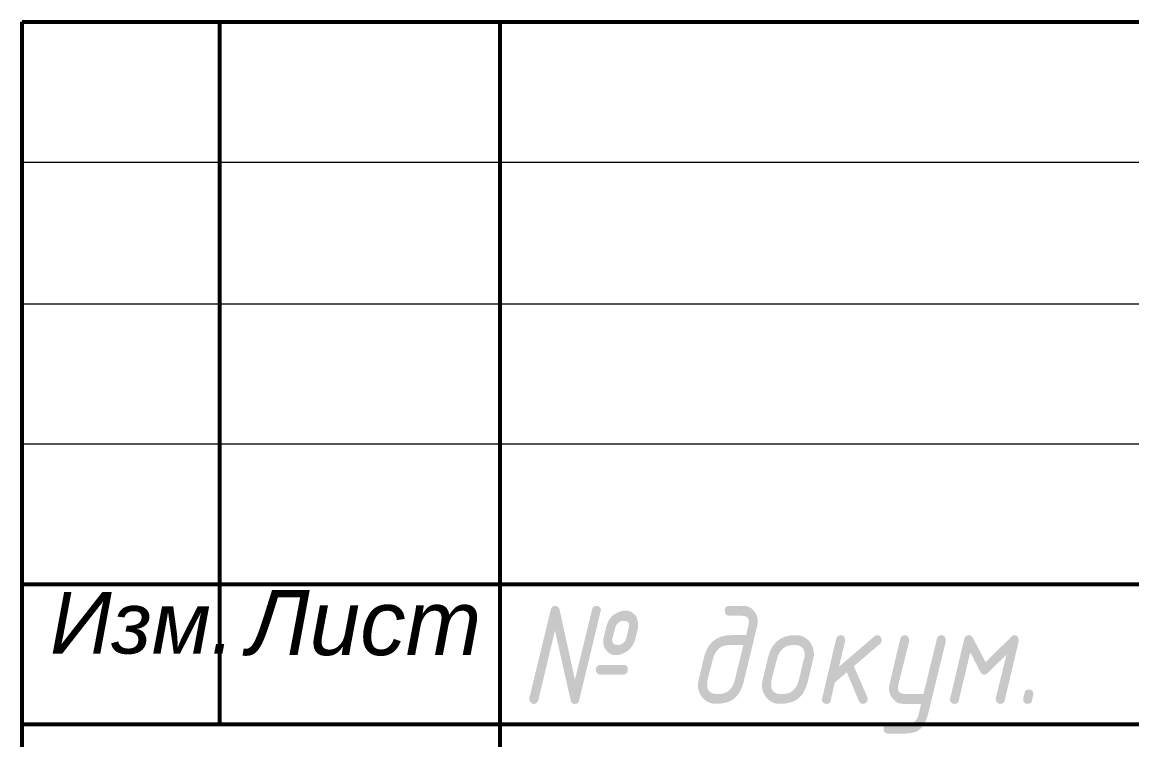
# Model space of a CAD drawing. Header units: millimetres. Extents: x 20 to 415, y 1 to 292.
# Drawn here: x 229.96 to 269.52, y 34.29 to 59.88 of the extents above; entities that cross this region are included whole.
import ezdxf

# ---------------------------------------------------------------- set-up
doc = ezdxf.new("R2010")
doc.units = ezdxf.units.MM
doc.header["$MEASUREMENT"] = 0
doc.layers.get('0').update_dxf_attribs({"linetype": 'CONTINUOUS'})
doc.styles.add('Arial$201', font='ariali.ttf', dxfattribs={"oblique": 15, "height": 4.617384})

msp = doc.modelspace()

# ---------------------------------------------------------------- hatches: boundary and pattern name
at = {"true_color": 0x000007}
h = msp.add_hatch(color=0, dxfattribs=at)
h.paths.add_polyline_path([(251.389, 36.965), (251.389, 36.965), (251.403, 36.964), (251.416, 36.963), (251.429, 36.962), (251.441, 36.96), (251.453, 36.958), (251.463, 36.955), (251.473, 36.951), (251.483, 36.947), (251.492, 36.943), (251.5, 36.937), (251.508, 36.932), (251.515, 36.925), (251.521, 36.918), (251.527, 36.911), (251.532, 36.902), (251.537, 36.893), (251.541, 36.884), (251.545, 36.874), (251.547, 36.863), (251.55, 36.852), (251.552, 36.839), (251.553, 36.827), (251.554, 36.813), (251.554, 36.799), (251.554, 36.799), (251.554, 36.793), (251.554, 36.787), (251.553, 36.78), (251.553, 36.774), (251.552, 36.768), (251.551, 36.762), (251.55, 36.756), (251.549, 36.75), (251.547, 36.744), (251.545, 36.738), (251.544, 36.732), (251.542, 36.727), (251.54, 36.721), (251.537, 36.715), (251.535, 36.71), (251.532, 36.705), (251.529, 36.699), (251.526, 36.694), (251.523, 36.689), (251.52, 36.685), (251.516, 36.68), (251.512, 36.675), (251.509, 36.671), (251.504, 36.667), (251.5, 36.663), (251.496, 36.659), (251.492, 36.655), (251.488, 36.652), (251.484, 36.648), (251.479, 36.645), (251.475, 36.642), (251.471, 36.639), (251.466, 36.636), (251.462, 36.634), (251.457, 36.632), (251.453, 36.629), (251.448, 36.627), (251.443, 36.626), (251.438, 36.624), (251.433, 36.623), (251.428, 36.621), (251.423, 36.62), (251.418, 36.619), (251.412, 36.618), (251.407, 36.618), (251.401, 36.617), (251.395, 36.617), (251.389, 36.617), (250.578, 36.617), (250.578, 36.617), (250.572, 36.617), (250.566, 36.617), (250.56, 36.618), (250.554, 36.618), (250.549, 36.619), (250.543, 36.62), (250.538, 36.621), (250.533, 36.623), (250.528, 36.624), (250.523, 36.626), (250.518, 36.627), (250.514, 36.629), (250.509, 36.632), (250.505, 36.634), (250.5, 36.636), (250.496, 36.639), (250.491, 36.642), (250.487, 36.645), (250.483, 36.648), (250.479, 36.652), (250.474, 36.655), (250.47, 36.659), (250.466, 36.663), (250.462, 36.667), (250.462, 36.667), (250.458, 36.671), (250.454, 36.675), (250.45, 36.68), (250.447, 36.685), (250.444, 36.689), (250.44, 36.694), (250.437, 36.699), (250.434, 36.705), (250.432, 36.71), (250.429, 36.715), (250.427, 36.721), (250.425, 36.727), (250.423, 36.732), (250.421, 36.738), (250.419, 36.744), (250.418, 36.75), (250.417, 36.756), (250.415, 36.762), (250.415, 36.768), (250.414, 36.774), (250.413, 36.78), (250.413, 36.787), (250.412, 36.793), (250.412, 36.799), (250.412, 36.805), (250.413, 36.811), (250.413, 36.817), (250.414, 36.823), (250.415, 36.828), (250.415, 36.833), (250.417, 36.839), (250.418, 36.844), (250.419, 36.849), (250.421, 36.854), (250.423, 36.858), (250.425, 36.863), (250.427, 36.868), (250.429, 36.872), (250.432, 36.877), (250.434, 36.881), (250.437, 36.886), (250.44, 36.89), (250.444, 36.894), (250.447, 36.898), (250.45, 36.902), (250.454, 36.907), (250.458, 36.911), (250.462, 36.915), (250.462, 36.915), (250.466, 36.919), (250.47, 36.923), (250.474, 36.927), (250.479, 36.93), (250.483, 36.933), (250.487, 36.937), (250.491, 36.94), (250.496, 36.942), (250.5, 36.945), (250.505, 36.948), (250.509, 36.95), (250.514, 36.952), (250.518, 36.954), (250.523, 36.956), (250.528, 36.958), (250.533, 36.959), (250.538, 36.96), (250.543, 36.961), (250.549, 36.962), (250.554, 36.963), (250.56, 36.964), (250.566, 36.964), (250.572, 36.964), (250.578, 36.965), (250.578, 36.965)])
h.paths.add_polyline_path([(251.389, 36.965), (250.578, 36.965)])
edge = h.paths.add_edge_path()
edge.add_line((251.504, 37.924), (251.587, 38.288))
edge.add_spline(control_points=[(251.587, 38.288), (251.587, 38.305), (251.604, 38.338), (251.604, 38.354), (251.604, 38.354), (251.604, 38.487), (251.538, 38.536), (251.405, 38.536), (251.405, 38.536), (251.339, 38.536), (251.273, 38.52), (251.223, 38.47), (251.223, 38.47), (251.157, 38.421), (251.124, 38.354), (251.107, 38.288)], knot_values=[0, 0, 0, 0, 0.0625, 0.0625, 0.0625, 0.0625, 0.125, 0.125, 0.125, 0.125, 0.1875, 0.1875, 0.1875, 0.1875, 1, 1, 1, 1], degree=3, periodic=0)
edge.add_line((251.107, 38.288), (251.008, 37.924))
edge.add_spline(control_points=[(251.008, 37.924), (251.008, 37.908), (250.992, 37.875), (250.992, 37.858), (250.992, 37.858), (250.992, 37.726), (251.058, 37.676), (251.19, 37.676), (251.19, 37.676), (251.289, 37.676), (251.372, 37.709), (251.438, 37.792), (251.438, 37.792), (251.471, 37.841), (251.488, 37.875), (251.504, 37.924)], knot_values=[0, 0, 0, 0, 0.0625, 0.0625, 0.0625, 0.0625, 0.125, 0.125, 0.125, 0.125, 0.1875, 0.1875, 0.1875, 0.1875, 1, 1, 1, 1], degree=3, periodic=0)
h.paths.add_polyline_path([(251.835, 37.924), (251.835, 37.924), (251.827, 37.894), (251.817, 37.864), (251.807, 37.834), (251.797, 37.806), (251.785, 37.778), (251.773, 37.751), (251.761, 37.724), (251.747, 37.699), (251.733, 37.674), (251.718, 37.65), (251.703, 37.626), (251.686, 37.604), (251.67, 37.582), (251.652, 37.561), (251.634, 37.54), (251.615, 37.521), (251.595, 37.502), (251.575, 37.484), (251.554, 37.467), (251.532, 37.451), (251.51, 37.436), (251.487, 37.421), (251.463, 37.408), (251.438, 37.395), (251.438, 37.395), (251.426, 37.389), (251.413, 37.383), (251.401, 37.377), (251.388, 37.371), (251.376, 37.366), (251.363, 37.361), (251.351, 37.356), (251.338, 37.351), (251.325, 37.347), (251.312, 37.343), (251.299, 37.339), (251.285, 37.335), (251.272, 37.331), (251.258, 37.328), (251.244, 37.325), (251.23, 37.322), (251.216, 37.32), (251.201, 37.318), (251.186, 37.316), (251.171, 37.315), (251.155, 37.314), (251.14, 37.313), (251.124, 37.312), (251.107, 37.312), (251.093, 37.312), (251.079, 37.313), (251.065, 37.314), (251.051, 37.316), (251.037, 37.318), (251.024, 37.321), (251.01, 37.325), (250.997, 37.329), (250.984, 37.333), (250.971, 37.338), (250.959, 37.343), (250.946, 37.349), (250.934, 37.356), (250.922, 37.363), (250.91, 37.37), (250.898, 37.378), (250.886, 37.387), (250.875, 37.396), (250.863, 37.405), (250.852, 37.415), (250.841, 37.426), (250.831, 37.437), (250.82, 37.449), (250.81, 37.461), (250.797, 37.473), (250.786, 37.486), (250.775, 37.499), (250.765, 37.512), (250.756, 37.525), (250.747, 37.538), (250.739, 37.552), (250.731, 37.565), (250.724, 37.579), (250.717, 37.592), (250.712, 37.606), (250.706, 37.62), (250.701, 37.634), (250.697, 37.648), (250.693, 37.662), (250.689, 37.677), (250.686, 37.691), (250.684, 37.705), (250.682, 37.72), (250.68, 37.734), (250.679, 37.748), (250.678, 37.763), (250.677, 37.777), (250.677, 37.792), (250.677, 37.798), (250.677, 37.804), (250.677, 37.81), (250.677, 37.817), (250.677, 37.823), (250.677, 37.829), (250.678, 37.835), (250.678, 37.841), (250.678, 37.847), (250.678, 37.853), (250.679, 37.859), (250.679, 37.864), (250.68, 37.87), (250.68, 37.875), (250.681, 37.881), (250.682, 37.886), (250.683, 37.891), (250.684, 37.897), (250.685, 37.902), (250.687, 37.906), (250.688, 37.911), (250.69, 37.916), (250.692, 37.92), (250.694, 37.924), (250.776, 38.288), (250.776, 38.288), (250.785, 38.321), (250.794, 38.353), (250.804, 38.384), (250.815, 38.414), (250.826, 38.443), (250.838, 38.471), (250.851, 38.498), (250.865, 38.525), (250.879, 38.55), (250.894, 38.575), (250.909, 38.599), (250.925, 38.621), (250.942, 38.643), (250.96, 38.664), (250.978, 38.684), (250.997, 38.703), (251.017, 38.72), (251.037, 38.737), (251.058, 38.753), (251.08, 38.768), (251.102, 38.782), (251.125, 38.795), (251.149, 38.807), (251.174, 38.818), (251.174, 38.818), (251.186, 38.824), (251.198, 38.83), (251.211, 38.836), (251.223, 38.841), (251.236, 38.846), (251.248, 38.852), (251.261, 38.857), (251.273, 38.861), (251.286, 38.866), (251.299, 38.87), (251.312, 38.874), (251.325, 38.878), (251.337, 38.881), (251.351, 38.884), (251.364, 38.887), (251.377, 38.89), (251.39, 38.892), (251.404, 38.895), (251.418, 38.896), (251.431, 38.898), (251.445, 38.899), (251.459, 38.9), (251.474, 38.9), (251.488, 38.9), (251.502, 38.9), (251.517, 38.899), (251.531, 38.898), (251.545, 38.896), (251.558, 38.894), (251.572, 38.891), (251.585, 38.888), (251.599, 38.884), (251.612, 38.88), (251.625, 38.875), (251.638, 38.869), (251.651, 38.863), (251.664, 38.857), (251.677, 38.85), (251.69, 38.842), (251.702, 38.834), (251.715, 38.826), (251.728, 38.817), (251.74, 38.807), (251.753, 38.797), (251.765, 38.786), (251.777, 38.775), (251.79, 38.764), (251.802, 38.752), (251.812, 38.739), (251.822, 38.726), (251.831, 38.714), (251.84, 38.701), (251.848, 38.687), (251.855, 38.674), (251.862, 38.66), (251.869, 38.647), (251.875, 38.633), (251.881, 38.619), (251.886, 38.605), (251.891, 38.59), (251.896, 38.576), (251.9, 38.561), (251.903, 38.546), (251.906, 38.531), (251.909, 38.516), (251.912, 38.5), (251.914, 38.485), (251.915, 38.469), (251.917, 38.453), (251.917, 38.437), (251.918, 38.421), (251.918, 38.404), (251.918, 38.398), (251.918, 38.392), (251.918, 38.386), (251.918, 38.381), (251.918, 38.375), (251.918, 38.37), (251.918, 38.364), (251.918, 38.359), (251.918, 38.354), (251.918, 38.349), (251.918, 38.345), (251.918, 38.34), (251.918, 38.335), (251.918, 38.331), (251.918, 38.326), (251.918, 38.322), (251.918, 38.318), (251.918, 38.313), (251.918, 38.309), (251.918, 38.305), (251.918, 38.301), (251.918, 38.297), (251.918, 38.292), (251.918, 38.288)])
h.paths.add_polyline_path([(251.835, 37.924), (251.918, 38.288)])
h.paths.add_polyline_path([(248.956, 38.189), (248.361, 35.69), (248.361, 35.69), (248.356, 35.68), (248.352, 35.671), (248.347, 35.662), (248.343, 35.653), (248.338, 35.645), (248.332, 35.637), (248.327, 35.63), (248.321, 35.624), (248.316, 35.617), (248.309, 35.612), (248.303, 35.606), (248.297, 35.602), (248.29, 35.597), (248.283, 35.593), (248.275, 35.589), (248.268, 35.586), (248.26, 35.583), (248.251, 35.581), (248.243, 35.579), (248.234, 35.577), (248.225, 35.576), (248.215, 35.575), (248.205, 35.575), (248.195, 35.575), (248.195, 35.575), (248.191, 35.575), (248.187, 35.575), (248.183, 35.575), (248.179, 35.576), (248.175, 35.577), (248.17, 35.578), (248.166, 35.579), (248.162, 35.58), (248.158, 35.582), (248.154, 35.583), (248.15, 35.585), (248.146, 35.587), (248.141, 35.589), (248.137, 35.592), (248.133, 35.594), (248.129, 35.597), (248.125, 35.6), (248.121, 35.603), (248.117, 35.606), (248.112, 35.609), (248.108, 35.613), (248.104, 35.616), (248.1, 35.62), (248.096, 35.624), (248.092, 35.628), (248.088, 35.633), (248.084, 35.637), (248.081, 35.641), (248.077, 35.645), (248.074, 35.649), (248.071, 35.654), (248.068, 35.658), (248.066, 35.662), (248.063, 35.667), (248.061, 35.671), (248.059, 35.676), (248.057, 35.681), (248.055, 35.685), (248.053, 35.69), (248.052, 35.695), (248.05, 35.7), (248.049, 35.706), (248.048, 35.711), (248.048, 35.717), (248.047, 35.722), (248.047, 35.728), (248.046, 35.734), (248.046, 35.74), (248.046, 35.74), (248.046, 35.742), (248.046, 35.744), (248.046, 35.746), (248.046, 35.748), (248.046, 35.75), (248.046, 35.753), (248.046, 35.755), (248.046, 35.757), (248.046, 35.759), (248.046, 35.761), (248.046, 35.763), (248.046, 35.765), (248.046, 35.767), (248.046, 35.769), (248.046, 35.771), (248.046, 35.773), (248.046, 35.775), (248.046, 35.777), (248.046, 35.779), (248.046, 35.781), (248.046, 35.784), (248.046, 35.786), (248.046, 35.788), (248.046, 35.79), (248.046, 35.79), (248.807, 38.934), (248.807, 38.934), (248.812, 38.946), (248.816, 38.957), (248.821, 38.968), (248.825, 38.978), (248.83, 38.987), (248.835, 38.996), (248.841, 39.004), (248.846, 39.012), (248.852, 39.019), (248.857, 39.026), (248.863, 39.032), (248.869, 39.037), (248.876, 39.042), (248.882, 39.046), (248.889, 39.05), (248.896, 39.054), (248.903, 39.057), (248.91, 39.059), (248.917, 39.061), (248.925, 39.063), (248.932, 39.064), (248.94, 39.065), (248.948, 39.066), (248.956, 39.066), (248.956, 39.066), (248.966, 39.066), (248.976, 39.065), (248.986, 39.064), (248.995, 39.063), (249.004, 39.061), (249.012, 39.059), (249.021, 39.057), (249.029, 39.054), (249.036, 39.05), (249.044, 39.046), (249.051, 39.042), (249.058, 39.037), (249.064, 39.032), (249.071, 39.026), (249.077, 39.019), (249.083, 39.012), (249.088, 39.004), (249.094, 38.996), (249.099, 38.987), (249.104, 38.978), (249.109, 38.968), (249.113, 38.957), (249.118, 38.946), (249.122, 38.934), (249.668, 36.435), (250.28, 38.934), (250.28, 38.934), (250.282, 38.946), (250.285, 38.957), (250.288, 38.968), (250.291, 38.978), (250.295, 38.987), (250.299, 38.996), (250.303, 39.004), (250.308, 39.012), (250.313, 39.019), (250.318, 39.026), (250.324, 39.032), (250.33, 39.037), (250.336, 39.042), (250.343, 39.046), (250.35, 39.05), (250.357, 39.054), (250.365, 39.057), (250.373, 39.059), (250.382, 39.061), (250.39, 39.063), (250.399, 39.064), (250.409, 39.065), (250.419, 39.066), (250.429, 39.066), (250.429, 39.066), (250.441, 39.066), (250.453, 39.065), (250.465, 39.064), (250.476, 39.062), (250.486, 39.059), (250.497, 39.056), (250.507, 39.053), (250.516, 39.049), (250.525, 39.044), (250.533, 39.039), (250.541, 39.033), (250.549, 39.027), (250.556, 39.02), (250.562, 39.012), (250.568, 39.004), (250.574, 38.995), (250.578, 38.985), (250.583, 38.975), (250.586, 38.964), (250.589, 38.953), (250.591, 38.941), (250.593, 38.928), (250.594, 38.915), (250.594, 38.9), (250.594, 38.898), (250.594, 38.896), (250.594, 38.894), (250.593, 38.892), (250.593, 38.89), (250.592, 38.888), (250.591, 38.886), (250.59, 38.884), (250.589, 38.882), (250.588, 38.88), (250.587, 38.878), (250.586, 38.876), (250.585, 38.874), (250.584, 38.872), (250.583, 38.869), (250.582, 38.867), (250.581, 38.865), (250.58, 38.863), (250.58, 38.861), (250.579, 38.859), (250.579, 38.857), (250.578, 38.855), (250.578, 38.853), (250.578, 38.851), (249.817, 35.69), (249.817, 35.69), (249.814, 35.68), (249.812, 35.671), (249.809, 35.662), (249.806, 35.653), (249.802, 35.645), (249.798, 35.637), (249.794, 35.63), (249.789, 35.624), (249.784, 35.617), (249.779, 35.612), (249.773, 35.606), (249.767, 35.602), (249.761, 35.597), (249.754, 35.593), (249.747, 35.589), (249.74, 35.586), (249.732, 35.583), (249.724, 35.581), (249.715, 35.579), (249.706, 35.577), (249.697, 35.576), (249.688, 35.575), (249.678, 35.575), (249.668, 35.575), (249.668, 35.575), (249.658, 35.575), (249.648, 35.575), (249.638, 35.576), (249.629, 35.577), (249.62, 35.579), (249.612, 35.581), (249.604, 35.583), (249.596, 35.586), (249.589, 35.589), (249.582, 35.593), (249.575, 35.597), (249.569, 35.602), (249.563, 35.606), (249.557, 35.612), (249.551, 35.617), (249.546, 35.624), (249.542, 35.63), (249.538, 35.637), (249.534, 35.645), (249.53, 35.653), (249.527, 35.662), (249.524, 35.671), (249.521, 35.68), (249.519, 35.69), (248.956, 38.189), (249.519, 35.69)])
edge = h.paths.add_edge_path()
edge.add_line((256.171, 38.371), (255.707, 36.452))
edge.add_spline(control_points=[(255.707, 36.452), (255.641, 36.121), (255.509, 35.906), (255.36, 35.773), (255.36, 35.773), (255.194, 35.641), (254.963, 35.575), (254.681, 35.575), (254.681, 35.575), (254.516, 35.575), (254.367, 35.641), (254.235, 35.773), (254.235, 35.773), (254.119, 35.906), (254.053, 36.054), (254.053, 36.253), (254.053, 36.253), (254.053, 36.319), (254.069, 36.385), (254.086, 36.452)], knot_values=[0, 0, 0, 0, 0.05, 0.05, 0.05, 0.05, 0.1, 0.1, 0.1, 0.1, 0.15, 0.15, 0.15, 0.15, 0.2, 0.2, 0.2, 0.2, 1, 1, 1, 1], degree=3, periodic=0)
edge.add_line((254.086, 36.452), (254.251, 37.147))
edge.add_spline(control_points=[(254.251, 37.147), (254.317, 37.461), (254.433, 37.676), (254.599, 37.808), (254.599, 37.808), (254.764, 37.957), (254.979, 38.024), (255.277, 38.024)], knot_values=[0, 0, 0, 0, 0.125, 0.125, 0.125, 0.125, 1, 1, 1, 1], degree=3, periodic=0)
edge.add_line((255.277, 38.024), (255.773, 38.024))
edge.add_line((255.773, 38.024), (255.856, 38.371))
edge.add_spline(control_points=[(255.856, 38.371), (255.856, 38.421), (255.873, 38.454), (255.873, 38.503), (255.873, 38.503), (255.873, 38.652), (255.773, 38.718), (255.608, 38.718)], knot_values=[0, 0, 0, 0, 0.125, 0.125, 0.125, 0.125, 1, 1, 1, 1], degree=3, periodic=0)
edge.add_line((255.608, 38.718), (255.161, 38.718))
edge.add_spline(control_points=[(255.161, 38.718), (255.062, 38.718), (255.012, 38.785), (255.012, 38.9), (255.012, 38.9), (255.012, 39.016), (255.062, 39.066), (255.161, 39.066)], knot_values=[0, 0, 0, 0, 0.125, 0.125, 0.125, 0.125, 1, 1, 1, 1], degree=3, periodic=0)
edge.add_line((255.161, 39.066), (255.691, 39.066))
edge.add_spline(control_points=[(255.691, 39.066), (255.823, 39.066), (255.955, 39.016), (256.038, 38.9), (256.038, 38.9), (256.137, 38.801), (256.187, 38.669), (256.187, 38.52), (256.187, 38.52), (256.187, 38.47), (256.187, 38.421), (256.171, 38.371)], knot_values=[0, 0, 0, 0, 0.083333, 0.083333, 0.083333, 0.083333, 0.166667, 0.166667, 0.166667, 0.166667, 1, 1, 1, 1], degree=3, periodic=0)
edge = h.paths.add_edge_path()
edge.add_line((255.376, 36.452), (255.674, 37.676))
edge.add_line((255.674, 37.676), (255.194, 37.676))
edge.add_spline(control_points=[(255.194, 37.676), (254.863, 37.676), (254.665, 37.494), (254.582, 37.147)], knot_values=[0, 0, 0, 0, 1, 1, 1, 1], degree=3, periodic=0)
edge.add_line((254.582, 37.147), (254.4, 36.452))
edge.add_spline(control_points=[(254.4, 36.452), (254.384, 36.369), (254.384, 36.303), (254.384, 36.253), (254.384, 36.253), (254.384, 36.021), (254.516, 35.922), (254.764, 35.922), (254.764, 35.922), (255.095, 35.922), (255.294, 36.088), (255.376, 36.452)], knot_values=[0, 0, 0, 0, 0.083333, 0.083333, 0.083333, 0.083333, 0.166667, 0.166667, 0.166667, 0.166667, 1, 1, 1, 1], degree=3, periodic=0)
edge = h.paths.add_edge_path()
edge.add_line((256.369, 36.452), (256.535, 37.147))
edge.add_spline(control_points=[(256.535, 37.147), (256.601, 37.461), (256.717, 37.676), (256.882, 37.808), (256.882, 37.808), (257.047, 37.957), (257.263, 38.024), (257.56, 38.024), (257.56, 38.024), (257.726, 38.024), (257.875, 37.957), (258.007, 37.825), (258.007, 37.825), (258.123, 37.693), (258.189, 37.527), (258.189, 37.329), (258.189, 37.329), (258.189, 37.262), (258.173, 37.196), (258.156, 37.147)], knot_values=[0, 0, 0, 0, 0.05, 0.05, 0.05, 0.05, 0.1, 0.1, 0.1, 0.1, 0.15, 0.15, 0.15, 0.15, 0.2, 0.2, 0.2, 0.2, 1, 1, 1, 1], degree=3, periodic=0)
edge.add_line((258.156, 37.147), (257.991, 36.452))
edge.add_spline(control_points=[(257.991, 36.452), (257.941, 36.236), (257.875, 36.071), (257.792, 35.939), (257.792, 35.939), (257.627, 35.69), (257.345, 35.575), (256.965, 35.575), (256.965, 35.575), (256.783, 35.575), (256.65, 35.641), (256.518, 35.773), (256.518, 35.773), (256.402, 35.906), (256.336, 36.054), (256.336, 36.253), (256.336, 36.253), (256.336, 36.319), (256.353, 36.385), (256.369, 36.452)], knot_values=[0, 0, 0, 0, 0.05, 0.05, 0.05, 0.05, 0.1, 0.1, 0.1, 0.1, 0.15, 0.15, 0.15, 0.15, 0.2, 0.2, 0.2, 0.2, 1, 1, 1, 1], degree=3, periodic=0)
edge = h.paths.add_edge_path()
edge.add_line((257.66, 36.452), (257.825, 37.147))
edge.add_spline(control_points=[(257.825, 37.147), (257.858, 37.213), (257.858, 37.279), (257.858, 37.345), (257.858, 37.345), (257.858, 37.56), (257.726, 37.676), (257.478, 37.676), (257.478, 37.676), (257.147, 37.676), (256.948, 37.494), (256.865, 37.147)], knot_values=[0, 0, 0, 0, 0.083333, 0.083333, 0.083333, 0.083333, 0.166667, 0.166667, 0.166667, 0.166667, 1, 1, 1, 1], degree=3, periodic=0)
edge.add_line((256.865, 37.147), (256.683, 36.452))
edge.add_spline(control_points=[(256.683, 36.452), (256.667, 36.369), (256.667, 36.303), (256.667, 36.253), (256.667, 36.253), (256.667, 36.021), (256.783, 35.922), (257.047, 35.922), (257.047, 35.922), (257.378, 35.922), (257.577, 36.088), (257.66, 36.452)], knot_values=[0, 0, 0, 0, 0.083333, 0.083333, 0.083333, 0.083333, 0.166667, 0.166667, 0.166667, 0.166667, 1, 1, 1, 1], degree=3, periodic=0)
h.paths.add_polyline_path([(259.364, 36.7), (258.934, 36.336), (258.785, 35.69), (258.785, 35.69), (258.783, 35.68), (258.78, 35.671), (258.777, 35.662), (258.774, 35.653), (258.77, 35.645), (258.766, 35.637), (258.762, 35.63), (258.757, 35.624), (258.752, 35.617), (258.747, 35.612), (258.741, 35.606), (258.735, 35.602), (258.729, 35.597), (258.722, 35.593), (258.715, 35.589), (258.708, 35.586), (258.7, 35.583), (258.692, 35.581), (258.683, 35.579), (258.675, 35.577), (258.665, 35.576), (258.656, 35.575), (258.646, 35.575), (258.636, 35.575), (258.636, 35.575), (258.632, 35.575), (258.627, 35.575), (258.623, 35.575), (258.618, 35.576), (258.613, 35.577), (258.609, 35.578), (258.604, 35.579), (258.599, 35.58), (258.593, 35.582), (258.588, 35.583), (258.583, 35.585), (258.578, 35.587), (258.573, 35.589), (258.568, 35.592), (258.563, 35.594), (258.557, 35.597), (258.552, 35.6), (258.548, 35.603), (258.543, 35.606), (258.538, 35.609), (258.533, 35.613), (258.529, 35.616), (258.524, 35.62), (258.52, 35.624), (258.516, 35.628), (258.512, 35.633), (258.508, 35.637), (258.505, 35.641), (258.502, 35.645), (258.498, 35.649), (258.495, 35.654), (258.493, 35.658), (258.49, 35.662), (258.487, 35.667), (258.485, 35.671), (258.483, 35.676), (258.481, 35.681), (258.479, 35.685), (258.477, 35.69), (258.476, 35.695), (258.475, 35.7), (258.474, 35.706), (258.473, 35.711), (258.472, 35.717), (258.471, 35.722), (258.471, 35.728), (258.471, 35.734), (258.47, 35.74), (258.47, 35.74), (258.471, 35.742), (258.471, 35.744), (258.471, 35.746), (258.472, 35.748), (258.472, 35.75), (258.473, 35.753), (258.474, 35.755), (258.475, 35.757), (258.476, 35.759), (258.477, 35.761), (258.478, 35.763), (258.479, 35.765), (258.48, 35.767), (258.481, 35.769), (258.482, 35.771), (258.483, 35.773), (258.484, 35.775), (258.484, 35.777), (258.485, 35.779), (258.486, 35.781), (258.486, 35.784), (258.487, 35.786), (258.487, 35.788), (258.487, 35.79), (258.487, 35.79), (258.983, 37.891), (258.983, 37.891), (258.988, 37.901), (258.992, 37.911), (258.997, 37.921), (259.001, 37.93), (259.006, 37.938), (259.012, 37.947), (259.017, 37.955), (259.023, 37.962), (259.028, 37.969), (259.035, 37.976), (259.041, 37.982), (259.048, 37.988), (259.054, 37.994), (259.061, 37.999), (259.069, 38.003), (259.077, 38.008), (259.085, 38.011), (259.093, 38.014), (259.101, 38.017), (259.11, 38.019), (259.119, 38.021), (259.129, 38.022), (259.139, 38.023), (259.149, 38.024), (259.149, 38.024), (259.161, 38.023), (259.173, 38.022), (259.184, 38.02), (259.194, 38.018), (259.204, 38.015), (259.214, 38.011), (259.223, 38.007), (259.232, 38.002), (259.24, 37.996), (259.247, 37.99), (259.254, 37.983), (259.261, 37.976), (259.267, 37.968), (259.272, 37.959), (259.277, 37.95), (259.281, 37.94), (259.285, 37.93), (259.288, 37.919), (259.291, 37.907), (259.294, 37.895), (259.295, 37.883), (259.297, 37.869), (259.298, 37.856), (259.298, 37.841), (259.298, 37.839), (259.298, 37.837), (259.298, 37.835), (259.298, 37.833), (259.298, 37.831), (259.298, 37.829), (259.298, 37.827), (259.298, 37.825), (259.298, 37.823), (259.298, 37.821), (259.298, 37.819), (259.298, 37.817), (259.298, 37.815), (259.298, 37.813), (259.298, 37.81), (259.298, 37.808), (259.298, 37.806), (259.298, 37.804), (259.298, 37.802), (259.298, 37.8), (259.298, 37.798), (259.298, 37.796), (259.298, 37.794), (259.298, 37.792), (259.083, 36.898), (260.357, 37.99), (260.357, 37.99), (260.359, 37.992), (260.361, 37.995), (260.364, 37.997), (260.366, 37.999), (260.369, 38.001), (260.372, 38.003), (260.375, 38.004), (260.378, 38.006), (260.381, 38.008), (260.385, 38.01), (260.388, 38.012), (260.392, 38.013), (260.396, 38.015), (260.399, 38.016), (260.403, 38.017), (260.407, 38.019), (260.411, 38.02), (260.415, 38.021), (260.419, 38.021), (260.423, 38.022), (260.427, 38.023), (260.431, 38.023), (260.435, 38.023), (260.439, 38.024), (260.439, 38.024), (260.446, 38.023), (260.452, 38.023), (260.457, 38.023), (260.463, 38.022), (260.469, 38.021), (260.474, 38.02), (260.479, 38.019), (260.484, 38.018), (260.489, 38.017), (260.494, 38.015), (260.499, 38.013), (260.504, 38.011), (260.508, 38.009), (260.513, 38.007), (260.517, 38.004), (260.522, 38.001), (260.526, 37.999), (260.53, 37.996), (260.534, 37.992), (260.539, 37.989), (260.543, 37.985), (260.547, 37.982), (260.551, 37.978), (260.555, 37.974), (260.559, 37.968), (260.563, 37.962), (260.567, 37.956), (260.57, 37.95), (260.574, 37.945), (260.577, 37.939), (260.58, 37.934), (260.583, 37.929), (260.586, 37.923), (260.588, 37.918), (260.59, 37.913), (260.593, 37.908), (260.595, 37.903), (260.596, 37.897), (260.598, 37.892), (260.599, 37.887), (260.601, 37.882), (260.602, 37.876), (260.603, 37.871), (260.604, 37.865), (260.604, 37.859), (260.605, 37.854), (260.605, 37.848), (260.605, 37.841), (260.605, 37.841), (260.605, 37.835), (260.605, 37.829), (260.604, 37.823), (260.603, 37.817), (260.603, 37.811), (260.602, 37.805), (260.6, 37.798), (260.599, 37.792), (260.597, 37.787), (260.595, 37.781), (260.593, 37.775), (260.59, 37.769), (260.588, 37.763), (260.585, 37.758), (260.582, 37.752), (260.578, 37.747), (260.574, 37.742), (260.57, 37.737), (260.566, 37.732), (260.561, 37.727), (260.556, 37.722), (260.55, 37.718), (260.545, 37.713), (260.539, 37.709), (260.539, 37.709), (259.612, 36.915), (260.092, 35.823), (260.092, 35.823), (260.092, 35.819), (260.092, 35.815), (260.093, 35.811), (260.093, 35.808), (260.094, 35.804), (260.095, 35.801), (260.095, 35.797), (260.096, 35.794), (260.097, 35.791), (260.098, 35.788), (260.099, 35.785), (260.1, 35.781), (260.101, 35.778), (260.102, 35.775), (260.103, 35.772), (260.104, 35.769), (260.105, 35.766), (260.106, 35.762), (260.107, 35.759), (260.107, 35.755), (260.108, 35.752), (260.108, 35.748), (260.108, 35.744), (260.109, 35.74), (260.109, 35.74), (260.108, 35.734), (260.108, 35.728), (260.108, 35.722), (260.107, 35.717), (260.106, 35.711), (260.105, 35.706), (260.104, 35.7), (260.103, 35.695), (260.102, 35.69), (260.1, 35.685), (260.098, 35.681), (260.096, 35.676), (260.094, 35.671), (260.092, 35.667), (260.089, 35.662), (260.086, 35.658), (260.084, 35.654), (260.081, 35.649), (260.077, 35.645), (260.074, 35.641), (260.071, 35.637), (260.067, 35.633), (260.063, 35.628), (260.059, 35.624), (260.055, 35.62), (260.05, 35.616), (260.046, 35.613), (260.041, 35.609), (260.036, 35.606), (260.032, 35.603), (260.027, 35.6), (260.022, 35.597), (260.016, 35.594), (260.011, 35.592), (260.006, 35.589), (260.001, 35.587), (259.996, 35.585), (259.991, 35.583), (259.986, 35.582), (259.98, 35.58), (259.975, 35.579), (259.97, 35.578), (259.966, 35.577), (259.961, 35.576), (259.956, 35.575), (259.952, 35.575), (259.947, 35.575), (259.943, 35.575), (259.943, 35.575), (259.935, 35.575), (259.927, 35.575), (259.919, 35.576), (259.911, 35.577), (259.904, 35.579), (259.897, 35.581), (259.889, 35.583), (259.882, 35.586), (259.876, 35.589), (259.869, 35.592), (259.863, 35.595), (259.856, 35.599), (259.85, 35.604), (259.844, 35.608), (259.838, 35.613), (259.833, 35.619), (259.827, 35.624), (259.822, 35.63), (259.817, 35.637), (259.812, 35.644), (259.807, 35.651), (259.803, 35.658), (259.798, 35.666), (259.794, 35.674), (259.794, 35.674), (259.364, 36.7), (259.794, 35.674)])
edge = h.paths.add_edge_path()
edge.add_line((261.929, 35.211), (262.011, 35.575))
edge.add_line((262.011, 35.575), (261.366, 35.575))
edge.add_spline(control_points=[(261.366, 35.575), (261.234, 35.575), (261.118, 35.624), (261.019, 35.74), (261.019, 35.74), (260.919, 35.839), (260.87, 35.972), (260.87, 36.121), (260.87, 36.121), (260.87, 36.17), (260.87, 36.22), (260.886, 36.27)], knot_values=[0, 0, 0, 0, 0.083333, 0.083333, 0.083333, 0.083333, 0.166667, 0.166667, 0.166667, 0.166667, 1, 1, 1, 1], degree=3, periodic=0)
edge.add_line((260.886, 36.27), (261.267, 37.891))
edge.add_spline(control_points=[(261.267, 37.891), (261.3, 37.974), (261.35, 38.024), (261.416, 38.024), (261.416, 38.024), (261.532, 38.024), (261.581, 37.957), (261.581, 37.841), (261.581, 37.841), (261.581, 37.825), (261.581, 37.808), (261.581, 37.792)], knot_values=[0, 0, 0, 0, 0.083333, 0.083333, 0.083333, 0.083333, 0.166667, 0.166667, 0.166667, 0.166667, 1, 1, 1, 1], degree=3, periodic=0)
edge.add_line((261.581, 37.792), (261.201, 36.27))
edge.add_spline(control_points=[(261.201, 36.27), (261.201, 36.22), (261.184, 36.187), (261.184, 36.137), (261.184, 36.137), (261.184, 35.988), (261.283, 35.922), (261.449, 35.922)], knot_values=[0, 0, 0, 0, 0.125, 0.125, 0.125, 0.125, 1, 1, 1, 1], degree=3, periodic=0)
edge.add_line((261.449, 35.922), (262.094, 35.922))
edge.add_line((262.094, 35.922), (262.574, 37.891))
edge.add_spline(control_points=[(262.574, 37.891), (262.607, 37.974), (262.657, 38.024), (262.723, 38.024), (262.723, 38.024), (262.839, 38.024), (262.888, 37.957), (262.888, 37.841), (262.888, 37.841), (262.888, 37.825), (262.888, 37.808), (262.888, 37.792)], knot_values=[0, 0, 0, 0, 0.083333, 0.083333, 0.083333, 0.083333, 0.166667, 0.166667, 0.166667, 0.166667, 1, 1, 1, 1], degree=3, periodic=0)
edge.add_line((262.888, 37.792), (262.26, 35.211))
edge.add_spline(control_points=[(262.26, 35.211), (262.177, 34.896), (262.044, 34.681), (261.829, 34.582), (261.829, 34.582), (261.73, 34.549), (261.598, 34.516), (261.449, 34.516)], knot_values=[0, 0, 0, 0, 0.125, 0.125, 0.125, 0.125, 1, 1, 1, 1], degree=3, periodic=0)
edge.add_line((261.449, 34.516), (260.82, 34.516))
edge.add_spline(control_points=[(260.82, 34.516), (260.721, 34.516), (260.671, 34.582), (260.671, 34.698), (260.671, 34.698), (260.671, 34.814), (260.721, 34.863), (260.82, 34.863)], knot_values=[0, 0, 0, 0, 0.125, 0.125, 0.125, 0.125, 1, 1, 1, 1], degree=3, periodic=0)
edge.add_line((260.82, 34.863), (261.515, 34.863))
edge.add_spline(control_points=[(261.515, 34.863), (261.73, 34.863), (261.879, 34.979), (261.929, 35.211)], knot_values=[0, 0, 0, 0, 1, 1, 1, 1], degree=3, periodic=0)
h.paths.add_polyline_path([(265.056, 37.329), (264.378, 36.667), (264.378, 36.667), (264.373, 36.663), (264.369, 36.659), (264.365, 36.655), (264.361, 36.652), (264.357, 36.648), (264.352, 36.645), (264.348, 36.642), (264.344, 36.639), (264.339, 36.636), (264.335, 36.634), (264.33, 36.632), (264.326, 36.629), (264.321, 36.627), (264.316, 36.626), (264.311, 36.624), (264.306, 36.623), (264.301, 36.621), (264.296, 36.62), (264.291, 36.619), (264.285, 36.618), (264.28, 36.618), (264.274, 36.617), (264.268, 36.617), (264.262, 36.617), (264.262, 36.617), (264.255, 36.617), (264.249, 36.618), (264.243, 36.619), (264.237, 36.62), (264.231, 36.621), (264.225, 36.623), (264.219, 36.625), (264.213, 36.627), (264.207, 36.63), (264.201, 36.633), (264.195, 36.636), (264.189, 36.64), (264.184, 36.644), (264.178, 36.648), (264.173, 36.652), (264.167, 36.656), (264.162, 36.661), (264.157, 36.666), (264.152, 36.671), (264.147, 36.676), (264.142, 36.682), (264.138, 36.688), (264.134, 36.694), (264.129, 36.7), (263.765, 37.411), (263.352, 35.69), (263.352, 35.69), (263.349, 35.68), (263.347, 35.671), (263.344, 35.662), (263.341, 35.653), (263.337, 35.645), (263.333, 35.637), (263.329, 35.63), (263.324, 35.624), (263.319, 35.617), (263.314, 35.612), (263.308, 35.606), (263.302, 35.602), (263.296, 35.597), (263.289, 35.593), (263.282, 35.589), (263.274, 35.586), (263.267, 35.583), (263.259, 35.581), (263.25, 35.579), (263.241, 35.577), (263.232, 35.576), (263.223, 35.575), (263.213, 35.575), (263.203, 35.575), (263.203, 35.575), (263.197, 35.575), (263.191, 35.575), (263.185, 35.575), (263.179, 35.576), (263.174, 35.577), (263.168, 35.578), (263.163, 35.579), (263.158, 35.58), (263.153, 35.582), (263.148, 35.583), (263.143, 35.585), (263.139, 35.587), (263.134, 35.589), (263.129, 35.592), (263.125, 35.594), (263.121, 35.597), (263.116, 35.6), (263.112, 35.603), (263.108, 35.606), (263.104, 35.609), (263.099, 35.613), (263.095, 35.616), (263.091, 35.62), (263.087, 35.624), (263.083, 35.628), (263.079, 35.633), (263.075, 35.637), (263.072, 35.641), (263.068, 35.645), (263.065, 35.649), (263.062, 35.654), (263.059, 35.658), (263.057, 35.662), (263.054, 35.667), (263.052, 35.671), (263.05, 35.676), (263.048, 35.681), (263.046, 35.685), (263.044, 35.69), (263.043, 35.695), (263.041, 35.7), (263.04, 35.706), (263.039, 35.711), (263.039, 35.717), (263.038, 35.722), (263.038, 35.728), (263.037, 35.734), (263.037, 35.74), (263.037, 35.74), (263.037, 35.742), (263.037, 35.744), (263.037, 35.746), (263.037, 35.748), (263.037, 35.75), (263.038, 35.753), (263.038, 35.755), (263.038, 35.757), (263.038, 35.759), (263.038, 35.761), (263.039, 35.763), (263.039, 35.765), (263.04, 35.767), (263.041, 35.769), (263.041, 35.771), (263.042, 35.773), (263.043, 35.775), (263.044, 35.777), (263.045, 35.779), (263.047, 35.781), (263.048, 35.784), (263.05, 35.786), (263.052, 35.788), (263.054, 35.79), (263.054, 35.79), (263.55, 37.891), (263.55, 37.891), (263.554, 37.901), (263.559, 37.911), (263.563, 37.921), (263.568, 37.93), (263.573, 37.938), (263.578, 37.947), (263.583, 37.955), (263.589, 37.962), (263.594, 37.969), (263.6, 37.976), (263.606, 37.982), (263.612, 37.988), (263.619, 37.994), (263.625, 37.999), (263.632, 38.003), (263.638, 38.008), (263.645, 38.011), (263.653, 38.014), (263.66, 38.017), (263.667, 38.019), (263.675, 38.021), (263.683, 38.022), (263.691, 38.023), (263.699, 38.024), (263.699, 38.024), (263.707, 38.023), (263.715, 38.023), (263.723, 38.022), (263.731, 38.021), (263.738, 38.019), (263.746, 38.018), (263.753, 38.015), (263.76, 38.013), (263.767, 38.01), (263.773, 38.007), (263.78, 38.004), (263.786, 38.001), (263.792, 37.997), (263.798, 37.993), (263.804, 37.989), (263.809, 37.984), (263.815, 37.98), (263.82, 37.975), (263.825, 37.969), (263.83, 37.964), (263.835, 37.959), (263.839, 37.953), (263.844, 37.947), (263.848, 37.941), (264.311, 37.064), (265.238, 37.974), (265.238, 37.974), (265.24, 37.978), (265.242, 37.982), (265.245, 37.985), (265.248, 37.989), (265.25, 37.992), (265.253, 37.996), (265.257, 37.999), (265.26, 38.001), (265.264, 38.004), (265.267, 38.007), (265.271, 38.009), (265.275, 38.011), (265.279, 38.013), (265.284, 38.015), (265.288, 38.017), (265.293, 38.018), (265.298, 38.019), (265.303, 38.02), (265.308, 38.021), (265.314, 38.022), (265.319, 38.023), (265.325, 38.023), (265.331, 38.023), (265.337, 38.024), (265.337, 38.024), (265.349, 38.023), (265.361, 38.022), (265.372, 38.02), (265.383, 38.018), (265.393, 38.015), (265.402, 38.011), (265.411, 38.007), (265.42, 38.002), (265.428, 37.996), (265.435, 37.99), (265.442, 37.983), (265.449, 37.976), (265.455, 37.968), (265.46, 37.959), (265.465, 37.95), (265.47, 37.94), (265.473, 37.93), (265.477, 37.919), (265.48, 37.907), (265.482, 37.895), (265.484, 37.883), (265.485, 37.869), (265.486, 37.856), (265.486, 37.841), (265.486, 37.839), (265.486, 37.837), (265.486, 37.835), (265.486, 37.833), (265.486, 37.831), (265.486, 37.829), (265.486, 37.827), (265.486, 37.825), (265.486, 37.823), (265.486, 37.821), (265.486, 37.819), (265.486, 37.817), (265.486, 37.815), (265.486, 37.813), (265.486, 37.81), (265.486, 37.808), (265.486, 37.806), (265.486, 37.804), (265.486, 37.802), (265.486, 37.8), (265.486, 37.798), (265.486, 37.796), (265.486, 37.794), (265.486, 37.792), (264.99, 35.69), (264.99, 35.69), (264.986, 35.68), (264.981, 35.671), (264.977, 35.662), (264.972, 35.653), (264.967, 35.645), (264.962, 35.637), (264.956, 35.63), (264.951, 35.624), (264.945, 35.617), (264.939, 35.612), (264.932, 35.606), (264.926, 35.602), (264.919, 35.597), (264.912, 35.593), (264.904, 35.589), (264.897, 35.586), (264.889, 35.583), (264.88, 35.581), (264.872, 35.579), (264.863, 35.577), (264.854, 35.576), (264.844, 35.575), (264.834, 35.575), (264.824, 35.575), (264.824, 35.575), (264.82, 35.575), (264.816, 35.575), (264.812, 35.575), (264.808, 35.576), (264.804, 35.577), (264.799, 35.578), (264.795, 35.579), (264.791, 35.58), (264.787, 35.582), (264.783, 35.583), (264.779, 35.585), (264.775, 35.587), (264.77, 35.589), (264.766, 35.592), (264.762, 35.594), (264.758, 35.597), (264.754, 35.6), (264.75, 35.603), (264.746, 35.606), (264.742, 35.609), (264.737, 35.613), (264.733, 35.616), (264.729, 35.62), (264.725, 35.624), (264.721, 35.628), (264.717, 35.633), (264.713, 35.637), (264.71, 35.641), (264.706, 35.645), (264.703, 35.649), (264.7, 35.654), (264.697, 35.658), (264.695, 35.662), (264.692, 35.667), (264.69, 35.671), (264.688, 35.676), (264.686, 35.681), (264.684, 35.685), (264.682, 35.69), (264.681, 35.695), (264.68, 35.7), (264.678, 35.706), (264.678, 35.711), (264.677, 35.717), (264.676, 35.722), (264.676, 35.728), (264.675, 35.734), (264.675, 35.74), (264.675, 35.74), (264.675, 35.742), (264.675, 35.744), (264.675, 35.746), (264.675, 35.748), (264.675, 35.75), (264.675, 35.753), (264.675, 35.755), (264.675, 35.757), (264.675, 35.759), (264.675, 35.761), (264.675, 35.763), (264.675, 35.765), (264.675, 35.767), (264.675, 35.769), (264.675, 35.771), (264.675, 35.773), (264.675, 35.775), (264.675, 35.777), (264.675, 35.779), (264.675, 35.781), (264.675, 35.784), (264.675, 35.786), (264.675, 35.788), (264.675, 35.79), (264.675, 35.79), (265.056, 37.329), (264.675, 35.79)])
edge = h.paths.add_edge_path()
edge.add_line((265.652, 35.79), (265.701, 35.955))
edge.add_spline(control_points=[(265.701, 35.955), (265.718, 36.054), (265.767, 36.088), (265.85, 36.088), (265.85, 36.088), (265.949, 36.088), (266.016, 36.038), (266.016, 35.922), (266.016, 35.922), (266.016, 35.906), (266.016, 35.889), (265.999, 35.872)], knot_values=[0, 0, 0, 0, 0.083333, 0.083333, 0.083333, 0.083333, 0.166667, 0.166667, 0.166667, 0.166667, 1, 1, 1, 1], degree=3, periodic=0)
edge.add_line((265.999, 35.872), (265.966, 35.69))
edge.add_spline(control_points=[(265.966, 35.69), (265.933, 35.608), (265.883, 35.575), (265.817, 35.575), (265.817, 35.575), (265.701, 35.575), (265.652, 35.624), (265.652, 35.74), (265.652, 35.74), (265.652, 35.757), (265.652, 35.773), (265.652, 35.79)], knot_values=[0, 0, 0, 0, 0.083333, 0.083333, 0.083333, 0.083333, 0.166667, 0.166667, 0.166667, 0.166667, 1, 1, 1, 1], degree=3, periodic=0)

# ---------------------------------------------------------------- linework, layer by layer
at = {"color": 0, "linetype": 'Continuous', "lineweight": 53, "true_color": 0x000007}
for points in [[(415.082, 59.881), (229.961, 59.881), (229.961, 59.881)], [(229.961, 4.865), (229.961, 59.881), (229.961, 59.881)], [(236.993, 59.881), (236.993, 34.847), (236.993, 34.847)], [(247.004, 4.865), (247.004, 59.881), (247.004, 59.881)], [(229.961, 39.844), (295.038, 39.844), (295.038, 39.844)], [(229.961, 34.847), (295.038, 34.847), (295.038, 34.847)]]:
    msp.add_lwpolyline(points, dxfattribs=at)
at = {"color": 0, "linetype": 'Continuous', "lineweight": 20, "true_color": 0x000007}
for points in [[(229.961, 54.884), (295.038, 54.884), (295.038, 54.884)], [(229.961, 49.838), (295.038, 49.838), (295.038, 49.838)], [(229.961, 44.841), (295.038, 44.841), (295.038, 44.841)]]:
    msp.add_lwpolyline(points, dxfattribs=at)

# ---------------------------------------------------------------- texts
at = {"color": 0, "true_color": 0x000007, "style": 'Arial$201'}
for s, height, p in [('Изм.', 2.2001, (230.954, 37.368)), ('Лист', 2.3208, (237.986, 37.311))]:
    msp.add_text(s, height=height, dxfattribs=at).set_placement(p)

doc.saveas('drawing.dxf')
